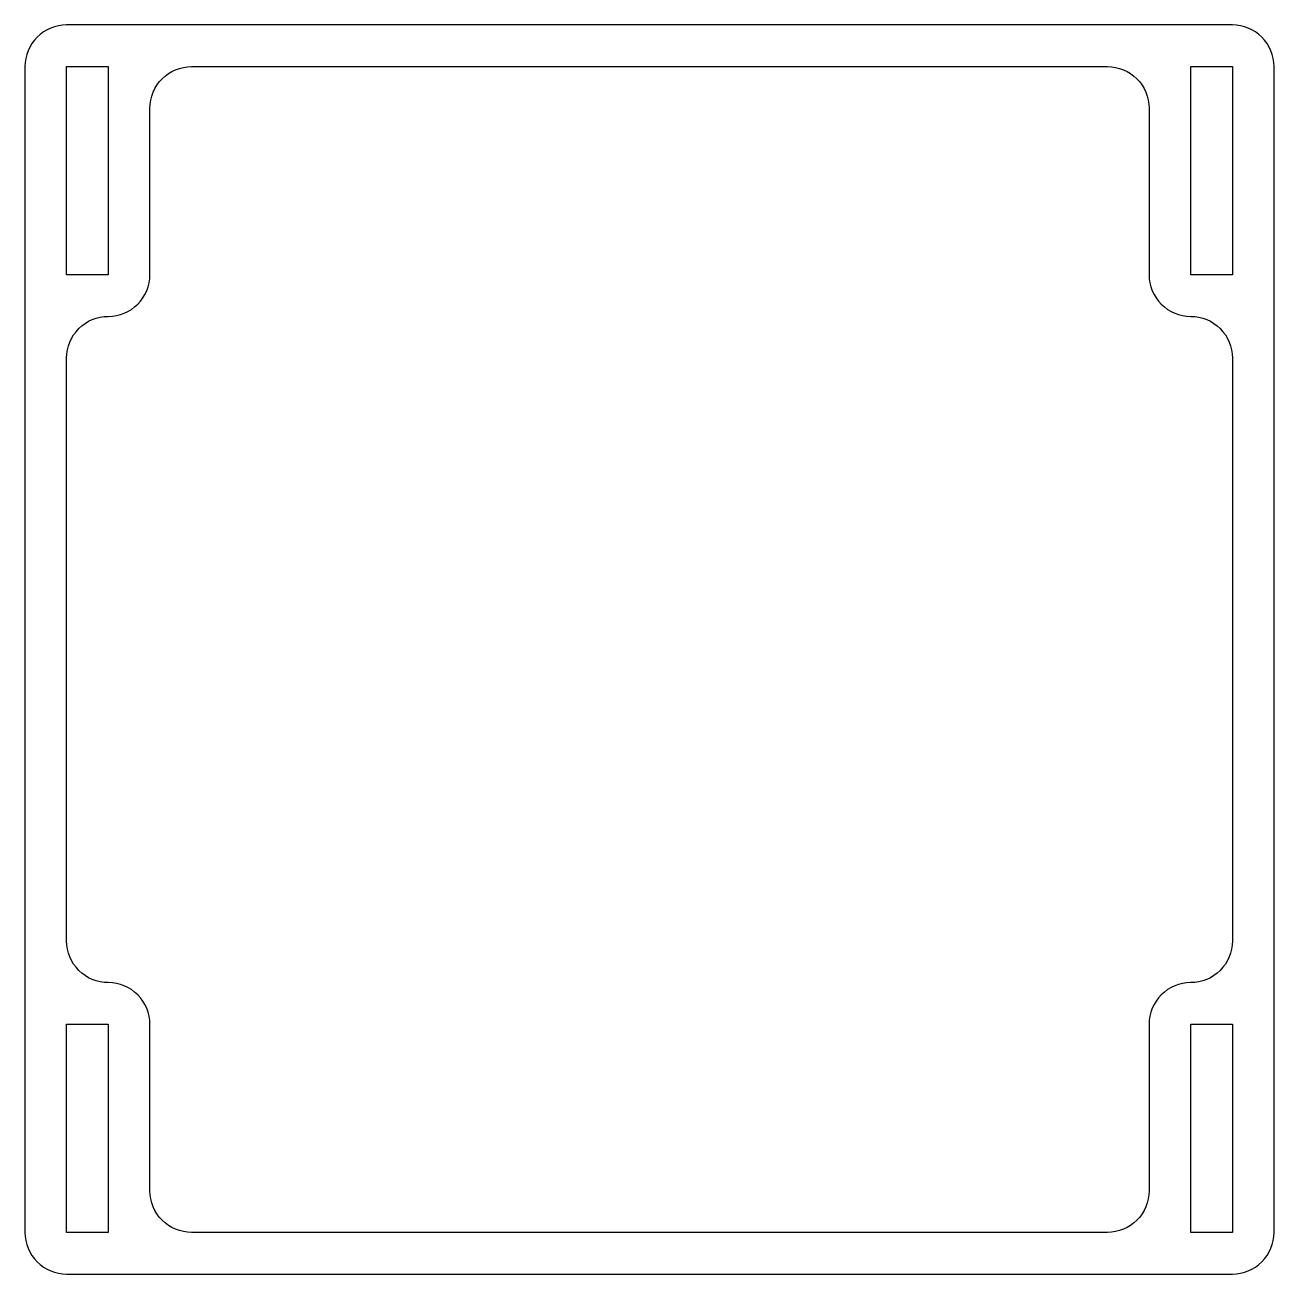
# Model space of a CAD drawing. Header units: millimetres. Extents: x -5 to 145, y -150 to 0.
import ezdxf

# ---------------------------------------------------------------- set-up
doc = ezdxf.new("R2010")
doc.units = ezdxf.units.MM

msp = doc.modelspace()

# ---------------------------------------------------------------- linework, layer by layer
for points in [[(140, 0), (0, 0, 0.414214), (-5, -5), (-5, -145, 0.414214), (0, -150), (140, -150, 0.414214), (145, -145), (145, -5, 0.414214)], [(135, -115, 0.414214), (130, -120), (130, -140, -0.414214), (125, -145), (15, -145, -0.414214), (10, -140), (10, -120, 0.414214), (5, -115, -0.414214), (0, -110), (0, -40, -0.414214), (5, -35, 0.414214), (10, -30), (10, -10, -0.414214), (15, -5), (125, -5, -0.414214), (130, -10), (130, -30, 0.414214), (135, -35, -0.414214), (140, -40), (140, -110, -0.414214)]]:
    msp.add_lwpolyline(points, format="xyb", close=True)
for points in [[(0, -30), (0, -5), (5, -5), (5, -10), (5, -30)], [(140, -5), (140, -30), (135, -30), (135, -10), (135, -5)], [(0, -145), (0, -120), (5, -120), (5, -140), (5, -145)], [(140, -120), (140, -145), (135, -145), (135, -140), (135, -120)]]:
    msp.add_lwpolyline(points, close=True)

doc.saveas('drawing.dxf')
